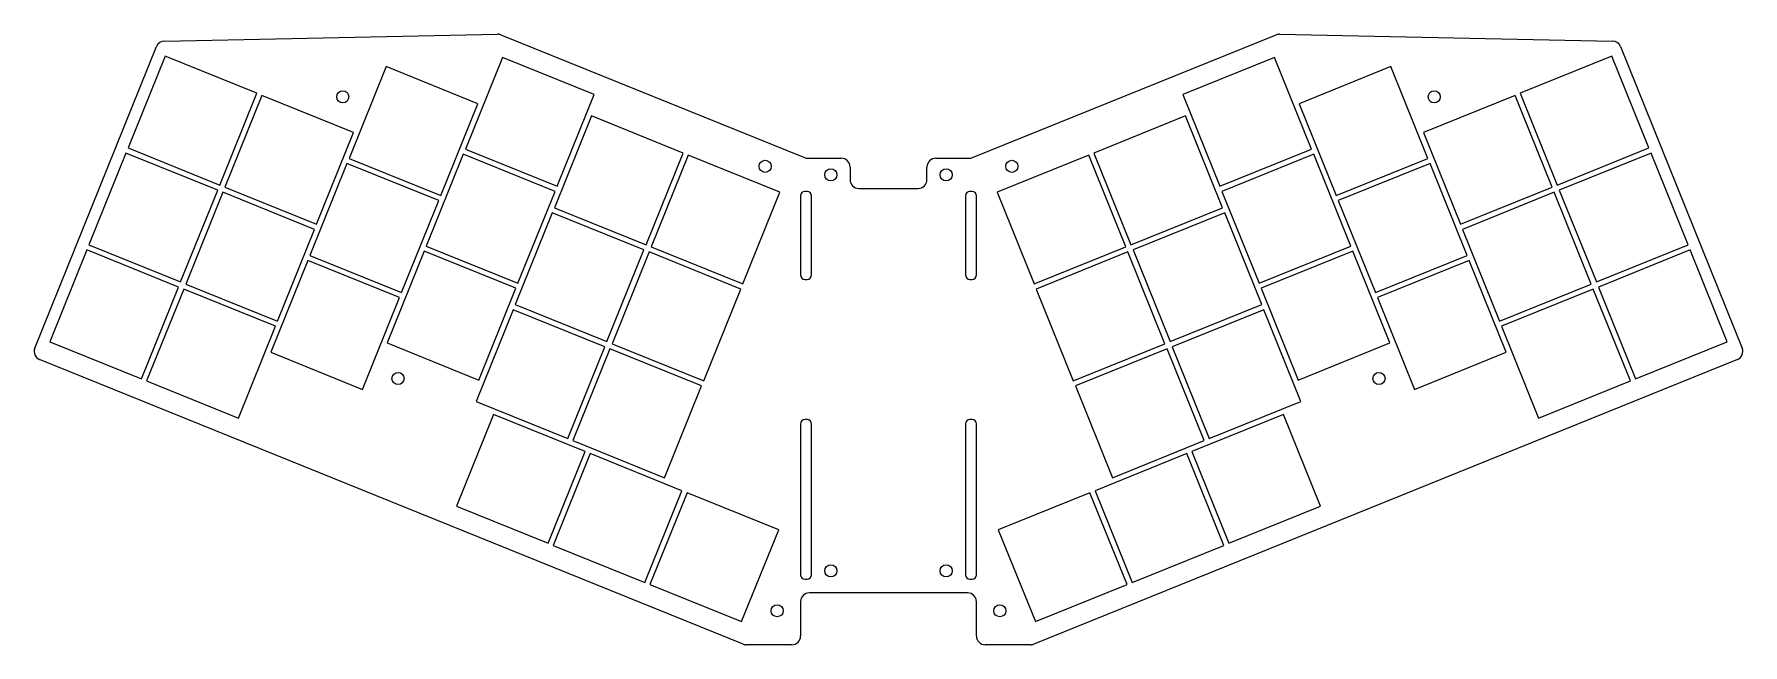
# Model space of a CAD drawing. Header units: millimetres. Extents: x 41 to 352, y -190 to -79.
import ezdxf

# ---------------------------------------------------------------- set-up
doc = ezdxf.new("R2010")
doc.units = ezdxf.units.MM

msp = doc.modelspace()

# ---------------------------------------------------------------- linework, layer by layer
for p, q in [((64.41, -80.47), (125.02, -79.23)), ((125.65, -79.35), (180.88, -101.66)), ((211.47, -101.66), (266.7, -79.35)), ((267.33, -79.23), (327.94, -80.47)), ((40.81, -136.31), (62.96, -81.47)), ((64.52, -83.23), (57.78, -99.92)), ((81.21, -89.97), (64.52, -83.23)), ((125.91, -83.44), (119.17, -100.13)), ((142.6, -90.19), (125.91, -83.44)), ((266.44, -83.44), (249.75, -90.19)), ((273.18, -100.13), (266.44, -83.44)), ((327.83, -83.23), (311.14, -89.97)), ((334.57, -99.92), (327.83, -83.23)), ((329.39, -81.47), (351.54, -136.31)), ((104.73, -85.13), (97.99, -101.82)), ((121.42, -91.88), (104.73, -85.13)), ((287.62, -85.13), (270.93, -91.88)), ((294.36, -101.82), (287.62, -85.13)), ((74.47, -106.66), (81.21, -89.97)), ((311.14, -89.97), (317.88, -106.66)), ((82.14, -90.35), (75.39, -107.04)), ((98.83, -97.09), (82.14, -90.35)), ((114.68, -108.57), (121.42, -91.88)), ((135.86, -106.87), (142.6, -90.19)), ((249.75, -90.19), (256.49, -106.87)), ((270.93, -91.88), (277.67, -108.57)), ((310.21, -90.35), (293.53, -97.09)), ((316.96, -107.04), (310.21, -90.35)), ((142.1, -94.08), (135.36, -110.77)), ((158.79, -100.83), (142.1, -94.08)), ((250.25, -94.08), (233.56, -100.83)), ((256.99, -110.77), (250.25, -94.08)), ((92.08, -113.78), (98.83, -97.09)), ((293.53, -97.09), (300.27, -113.78)), ((57.4, -100.85), (50.66, -117.54)), ((74.09, -107.59), (57.4, -100.85)), ((57.78, -99.92), (74.47, -106.66)), ((97.99, -101.82), (114.68, -108.57)), ((118.79, -101.06), (112.05, -117.75)), ((135.48, -107.8), (118.79, -101.06)), ((119.17, -100.13), (135.86, -106.87)), ((152.05, -117.52), (158.79, -100.83)), ((159.72, -101.2), (152.98, -117.89)), ((176.41, -107.94), (159.72, -101.2)), ((181.48, -101.78), (187.58, -101.78)), ((204.78, -101.78), (210.87, -101.78)), ((232.63, -101.2), (215.94, -107.94)), ((239.37, -117.89), (232.63, -101.2)), ((233.56, -100.83), (240.3, -117.52)), ((256.49, -106.87), (273.18, -100.13)), ((273.56, -101.06), (256.87, -107.8)), ((280.3, -117.75), (273.56, -101.06)), ((277.67, -108.57), (294.36, -101.82)), ((317.88, -106.66), (334.57, -99.92)), ((334.95, -100.85), (318.26, -107.59)), ((341.69, -117.54), (334.95, -100.85)), ((97.62, -102.75), (90.87, -119.44)), ((114.31, -109.49), (97.62, -102.75)), ((189.18, -103.38), (189.18, -105.66)), ((203.18, -105.66), (203.18, -103.38)), ((294.73, -102.75), (278.04, -109.49)), ((301.48, -119.44), (294.73, -102.75)), ((67.35, -124.28), (74.09, -107.59)), ((75.02, -107.96), (68.28, -124.65)), ((91.71, -114.71), (75.02, -107.96)), ((75.39, -107.04), (92.08, -113.78)), ((128.74, -124.49), (135.48, -107.8)), ((169.67, -124.63), (176.41, -107.94)), ((180.18, -108.6), (180.18, -123)), ((181.38, -107.8), (180.98, -107.8)), ((182.18, -123), (182.18, -108.6)), ((190.78, -107.26), (201.58, -107.26)), ((210.18, -108.6), (210.18, -123)), ((211.38, -107.8), (210.98, -107.8)), ((212.18, -123), (212.18, -108.6)), ((215.94, -107.94), (222.68, -124.63)), ((256.87, -107.8), (263.61, -124.49)), ((300.27, -113.78), (316.96, -107.04)), ((317.33, -107.96), (300.64, -114.71)), ((324.07, -124.65), (317.33, -107.96)), ((318.26, -107.59), (325, -124.28)), ((107.56, -126.18), (114.31, -109.49)), ((134.99, -111.7), (128.24, -128.39)), ((151.67, -118.44), (134.99, -111.7)), ((135.36, -110.77), (152.05, -117.52)), ((240.3, -117.52), (256.99, -110.77)), ((257.36, -111.7), (240.68, -118.44)), ((264.11, -128.39), (257.36, -111.7)), ((278.04, -109.49), (284.79, -126.18)), ((84.96, -131.4), (91.71, -114.71)), ((300.64, -114.71), (307.39, -131.4)), ((50.66, -117.54), (67.35, -124.28)), ((112.05, -117.75), (128.74, -124.49)), ((152.98, -117.89), (169.67, -124.63)), ((222.68, -124.63), (239.37, -117.89)), ((263.61, -124.49), (280.3, -117.75)), ((325, -124.28), (341.69, -117.54)), ((50.28, -118.46), (43.54, -135.15)), ((66.97, -125.21), (50.28, -118.46)), ((90.5, -120.37), (83.76, -137.06)), ((107.19, -127.11), (90.5, -120.37)), ((90.87, -119.44), (107.56, -126.18)), ((111.68, -118.68), (104.93, -135.37)), ((128.36, -125.42), (111.68, -118.68)), ((144.93, -135.13), (151.67, -118.44)), ((152.6, -118.82), (145.86, -135.51)), ((169.29, -125.56), (152.6, -118.82)), ((239.75, -118.82), (223.06, -125.56)), ((246.49, -135.51), (239.75, -118.82)), ((240.68, -118.44), (247.42, -135.13)), ((280.68, -118.68), (263.99, -125.42)), ((287.42, -135.37), (280.68, -118.68)), ((284.79, -126.18), (301.48, -119.44)), ((301.85, -120.37), (285.16, -127.11)), ((308.59, -137.06), (301.85, -120.37)), ((342.07, -118.46), (325.38, -125.21)), ((348.81, -135.15), (342.07, -118.46)), ((180.98, -123.8), (181.38, -123.8)), ((210.98, -123.8), (211.38, -123.8)), ((60.23, -141.9), (66.97, -125.21)), ((67.9, -125.58), (61.16, -142.27)), ((84.59, -132.32), (67.9, -125.58)), ((68.28, -124.65), (84.96, -131.4)), ((100.45, -143.8), (107.19, -127.11)), ((121.62, -142.11), (128.36, -125.42)), ((162.55, -142.25), (169.29, -125.56)), ((223.06, -125.56), (229.8, -142.25)), ((263.99, -125.42), (270.73, -142.11)), ((285.16, -127.11), (291.9, -143.8)), ((307.39, -131.4), (324.07, -124.65)), ((324.45, -125.58), (307.76, -132.32)), ((331.19, -142.27), (324.45, -125.58)), ((325.38, -125.21), (332.12, -141.9)), ((127.87, -129.32), (121.13, -146.01)), ((144.56, -136.06), (127.87, -129.32)), ((128.24, -128.39), (144.93, -135.13)), ((247.42, -135.13), (264.11, -128.39)), ((264.48, -129.32), (247.79, -136.06)), ((271.23, -146.01), (264.48, -129.32)), ((77.85, -149.01), (84.59, -132.32)), ((307.76, -132.32), (314.5, -149.01)), ((43.54, -135.15), (60.23, -141.9)), ((104.93, -135.37), (121.62, -142.11)), ((137.81, -152.75), (144.56, -136.06)), ((145.48, -136.43), (138.74, -153.12)), ((162.17, -143.18), (145.48, -136.43)), ((145.86, -135.51), (162.55, -142.25)), ((229.8, -142.25), (246.49, -135.51)), ((246.87, -136.43), (230.18, -143.18)), ((253.61, -153.12), (246.87, -136.43)), ((247.79, -136.06), (254.54, -152.75)), ((270.73, -142.11), (287.42, -135.37)), ((332.12, -141.9), (348.81, -135.15)), ((169.73, -190.12), (41.69, -138.4)), ((83.76, -137.06), (100.45, -143.8)), ((350.66, -138.4), (222.62, -190.12)), ((291.9, -143.8), (308.59, -137.06)), ((61.16, -142.27), (77.85, -149.01)), ((314.5, -149.01), (331.19, -142.27)), ((121.13, -146.01), (137.81, -152.75)), ((155.43, -159.87), (162.17, -143.18)), ((230.18, -143.18), (236.92, -159.87)), ((254.54, -152.75), (271.23, -146.01)), ((124.27, -148.36), (117.53, -165.05)), ((140.96, -155.1), (124.27, -148.36)), ((268.08, -148.36), (251.39, -155.1)), ((274.82, -165.05), (268.08, -148.36)), ((180.18, -150.1), (180.18, -177.5)), ((181.38, -149.3), (180.98, -149.3)), ((182.18, -177.5), (182.18, -150.1)), ((210.18, -150.1), (210.18, -177.5)), ((211.38, -149.3), (210.98, -149.3)), ((212.18, -177.5), (212.18, -150.1)), ((134.22, -171.79), (140.96, -155.1)), ((141.89, -155.47), (135.15, -172.16)), ((138.74, -153.12), (155.43, -159.87)), ((158.58, -162.22), (141.89, -155.47)), ((250.46, -155.47), (233.77, -162.22)), ((236.92, -159.87), (253.61, -153.12)), ((257.2, -172.16), (250.46, -155.47)), ((251.39, -155.1), (258.13, -171.79)), ((151.84, -178.91), (158.58, -162.22)), ((159.51, -162.59), (152.76, -179.28)), ((176.2, -169.33), (159.51, -162.59)), ((232.84, -162.59), (216.15, -169.33)), ((239.59, -179.28), (232.84, -162.59)), ((233.77, -162.22), (240.51, -178.91)), ((117.53, -165.05), (134.22, -171.79)), ((258.13, -171.79), (274.82, -165.05)), ((169.45, -186.02), (176.2, -169.33)), ((216.15, -169.33), (222.9, -186.02)), ((135.15, -172.16), (151.84, -178.91)), ((240.51, -178.91), (257.2, -172.16)), ((152.76, -179.28), (169.45, -186.02)), ((180.98, -178.3), (181.38, -178.3)), ((210.98, -178.3), (211.38, -178.3)), ((222.9, -186.02), (239.59, -179.28)), ((180.18, -182.4), (180.18, -188.64)), ((210.58, -180.8), (181.78, -180.8)), ((212.18, -188.64), (212.18, -182.4)), ((178.58, -190.24), (170.33, -190.24)), ((222.03, -190.24), (213.78, -190.24))]:
    msp.add_line(p, q)
for centre in [(96.85, -90.63), (295.5, -90.63), (173.72, -103.25), (218.63, -103.25), (185.68, -104.8), (206.68, -104.8), (106.91, -141.82), (285.44, -141.82), (185.68, -176.8), (206.68, -176.8), (175.91, -184.05), (216.44, -184.05)]:
    msp.add_circle(centre, 1.1)
for centre, radius, start, end in [((64.45, -82.07), 1.6, 91.1743, 158), ((125.05, -80.83), 1.6, 68, 91.1743), ((267.3, -80.83), 1.6, 88.8257, 112), ((327.9, -82.07), 1.6, 22, 88.8257), ((63.71, -81.77), 0.8, 157.9999988, 158.0000006), ((328.64, -81.77), 0.8, 21.9999994, 22.0000012), ((181.48, -100.18), 1.6, 248, 270), ((187.58, -103.38), 1.6, 0, 90), ((204.78, -103.38), 1.6, 90, 180), ((210.87, -100.18), 1.6, 270, 292), ((190.78, -105.66), 1.6, 180, 270), ((201.58, -105.66), 1.6, 270, 0), ((180.98, -108.6), 0.8, 90, 180), ((181.38, -108.6), 0.8, 0, 90), ((210.98, -108.6), 0.8, 90, 180), ((211.38, -108.6), 0.8, 0, 90), ((180.98, -123), 0.8, 180, 270), ((181.38, -123), 0.8, 270, 0), ((210.98, -123), 0.8, 180, 270), ((211.38, -123), 0.8, 270, 0), ((42.29, -136.91), 1.6, 158, 248), ((350.06, -136.91), 1.6, 292, 22), ((41.99, -137.65), 0.8, 247.9999988, 248.0000006), ((350.36, -137.65), 0.8, 291.9999994, 292.0000012), ((180.98, -150.1), 0.8, 90, 180), ((181.38, -150.1), 0.8, 0, 90), ((210.98, -150.1), 0.8, 90, 180), ((211.38, -150.1), 0.8, 0, 90), ((180.98, -177.5), 0.8, 180, 270), ((181.38, -177.5), 0.8, 270, 0), ((210.98, -177.5), 0.8, 180, 270), ((211.38, -177.5), 0.8, 270, 0), ((181.78, -182.4), 1.6, 90, 180), ((210.58, -182.4), 1.6, 0, 90), ((178.58, -188.64), 1.6, 270, 0), ((213.78, -188.64), 1.6, 180, 270), ((170.33, -188.64), 1.6, 248, 270), ((222.03, -188.64), 1.6, 270, 292)]:
    msp.add_arc(centre, radius, start, end)

doc.saveas('drawing.dxf')
